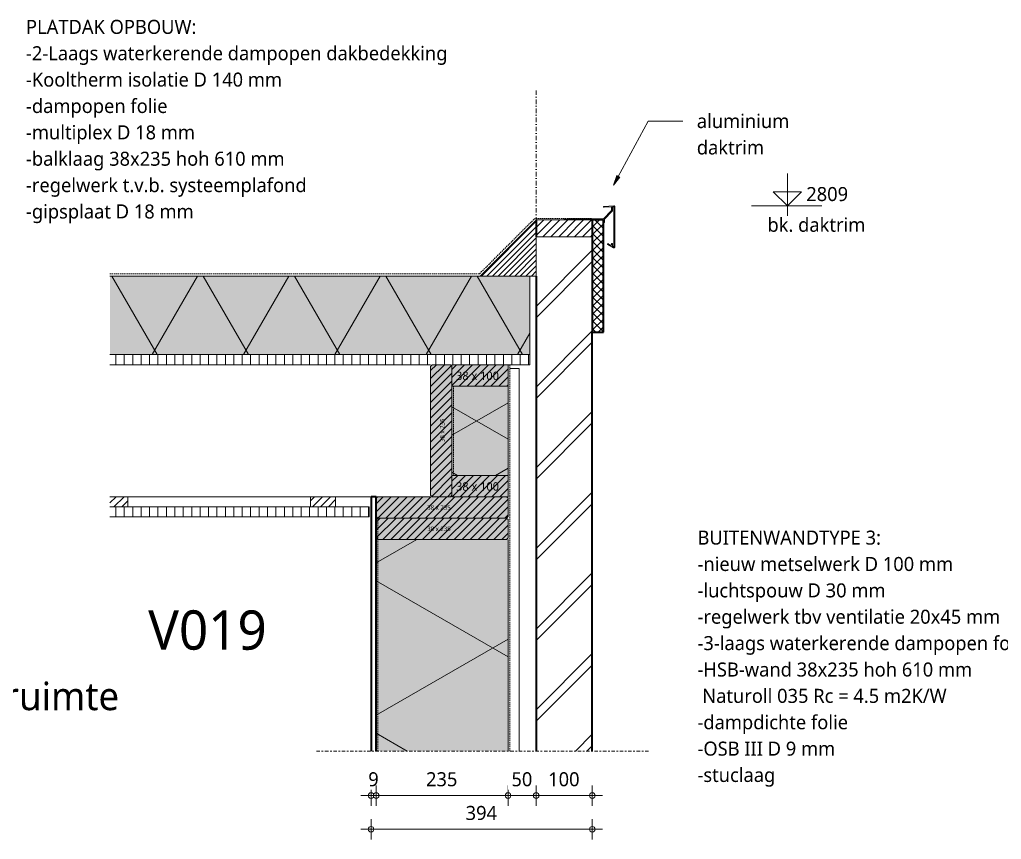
# Model space of a CAD drawing. Header units: millimetres. Extents: x 1789 to 13769, y 2055 to 27197.
# Drawn here: x 5739 to 7487, y 7577 to 9037 of the extents above; entities that cross this region are included whole.
import ezdxf

# ---------------------------------------------------------------- set-up
doc = ezdxf.new("R2010")
doc.units = ezdxf.units.MM
for name, pattern in [('MV_center', [15, 6, -3, 3, -3]), ('MV_hidden', [3.75, 2.5, -1.25]), ('MV_stramien', [16, 8, -4, 0, -4])]:
    doc.linetypes.add(name, pattern=pattern)
for name, color, linetype, lineweight in [('A-ANNO-DIMS', 211, 'Continuous', 13), ('A-ANNO-DIMS-10', 211, 'Continuous', 13), ('A-ANNO-NOTE', 131, 'Continuous', 18), ('A-DETL', 90, 'Continuous', 13), ('A-DETL-GENF', 92, 'Continuous', 18), ('A-DETL-MEDM', 33, 'Continuous', 18), ('A-DETL-THIN', 151, 'Continuous', 18), ('G-ANNO-TEXT', 231, 'Continuous', 13)]:
    doc.layers.add(name, color=color, linetype=linetype, lineweight=lineweight)
doc.styles.add('Segoe UI', font='segoeui.ttf', dxfattribs={"height": 8})
doc.styles.add('Segoe UI_1', font='segoeui.ttf', dxfattribs={"height": 15})
doc.styles.add('Segoe UI_2', font='segoeui.ttf', dxfattribs={"height": 25})
doc.styles.add('Segoe UI_3', font='segoeui.ttf', dxfattribs={"height": 70})
doc.styles.add('Segoe UI_5', font='segoeui.ttf', dxfattribs={"height": 50})
doc.styles.add('Segoe UI_B', font='segoeui.ttf', dxfattribs={"height": 25})
doc.dimstyles.new('2_5_mm_4', dxfattribs={"dimscale": 304.8, "dimtxt": 26.184099, "dimasz": 0.032808, "dimexe": 0.059055, "dimexo": 0.0625, "dimgap": 0.029528, "dimtad": 1, "dimdec": 0, "dimzin": 0, "dimdsep": 46, "dimtxsty": 'Segoe UI_2', "dimblk1": 'DOTBLANK', "dimblk2": 'DOTBLANK', "dimsah": 1, "dimcen": 0.09, "dimdle": 0.059055, "dimazin": 0, "dimtfac": 1, "dimtdec": 4, "dimtix": 1, "dimtmove": 0, "dimatfit": 3, "dimfxl": 0.059055, "dimfxlon": 1, "dimtvp": 1, "dimtfill": 1, "dimtolj": 1, "dimtzin": 0, "dimarcsym": 2})
pattern_1 = [(45, (0, 0), (-7.071068, 7.071068), [])]

# ---------------------------------------------------------------- blocks, each defined once
blk = doc.blocks.new('00 plaatmateriaal - d_18 mm-3307058-Details Restauratie 1-10')
at = {"layer": 'A-DETL-GENF', "lineweight": 13}
h = blk.add_hatch(dxfattribs=at)
h.set_pattern_fill('FP_26', color=256, style=0, pattern_type=2)
h.set_pattern_definition([(270, (0, 0), (-15, -9e-16), [])])
h.paths.add_polyline_path([(176.6, 18), (0, 18), (0, 0), (747.6, 0), (747.6, 18), (541.7, 18)])
at = {"layer": 'A-DETL-MEDM'}
for p, q in [((38.6, 18), (0, 18)), ((0, 18), (0, 0)), ((747.6, 18), (176.6, 18))]:
    blk.add_line(p, q, dxfattribs=at)
blk = doc.blocks.new('42 isolatie - Type 1-3776101-Details Restauratie 1-10')
at = {"layer": 'A-DETL-GENF'}
blk.add_hatch(color=256, dxfattribs=at).paths.add_polyline_path([(0.3, -0.8), (0.3, -140.8), (747.8, -140.8), (747.8, -0.8), (88.5, -0.8)])
at = {"layer": 'A-DETL-GENF', "lineweight": 13}
h = blk.add_hatch(dxfattribs=at)
h.set_pattern_fill('FP_14', color=256, style=0, pattern_type=2)
h.set_pattern_definition([(300, (-857.8, -704), (-121.936, -70.4), []), (240, (-857.8, -704), (-121.936, 70.4), [])])
h.paths.add_polyline_path([(0.3, -0.8), (0.3, -140.8), (747.8, -140.8), (747.8, -0.8), (88.5, -0.8)])
at = {"layer": 'A-DETL-GENF'}
for p, q in [((747.8, -0.8), (0.3, -0.8)), ((0.3, -0.8), (0.3, -140.8)), ((747.8, -0.8), (0.3, -0.8)), ((0.3, -0.8), (0.3, -140.8)), ((0.3, -140.8), (88.5, -140.8)), ((88.5, -140.8), (747.8, -140.8)), ((88.5, -140.8), (747.8, -140.8))]:
    blk.add_line(p, q, dxfattribs=at)
blk = doc.blocks.new('42 isolatie - Type 1-3773434-Details Restauratie 1-10')
at = {"layer": 'A-DETL-GENF'}
blk.add_hatch(color=256, dxfattribs=at).paths.add_polyline_path([(47.3, -0.8), (47.3, -235.8), (424.3, -235.8), (424.3, -0.8), (61.9, -0.8)])
at = {"layer": 'A-DETL-GENF', "lineweight": 13}
h = blk.add_hatch(dxfattribs=at)
h.set_pattern_fill('FP_18', color=256, style=0, pattern_type=2)
h.set_pattern_definition([(300, (-1986.72, -235.79), (-203.516, -117.5), []), (240, (-1986.72, -235.79), (-203.516, 117.5), [])])
h.paths.add_polyline_path([(47.3, -0.8), (47.3, -235.8), (424.3, -235.8), (424.3, -0.8), (61.9, -0.8)])
at = {"layer": 'A-DETL-GENF'}
for p, q in [((424.3, -0.8), (47.3, -0.8)), ((424.3, -0.8), (47.3, -0.8)), ((500.3, -3.6), (500.3, -0.8)), ((500.3, -3.6), (500.3, -0.8)), ((500.3, -97.8), (500.3, -3.6)), ((500.3, -97.8), (500.3, -3.6)), ((47.3, -235.8), (424.3, -235.8)), ((47.3, -235.8), (424.3, -235.8))]:
    blk.add_line(p, q, dxfattribs=at)
blk = doc.blocks.new('00 plaatmateriaal - d_18 mm-3307061-Details Restauratie 1-10')
at = {"layer": 'A-DETL-GENF', "lineweight": 13}
h = blk.add_hatch(dxfattribs=at)
h.set_pattern_fill('FP_17', color=256, style=0, pattern_type=2)
h.set_pattern_definition([(90, (0, 0), (-15, 9e-16), [])])
h.paths.add_polyline_path([(559.4, -18), (664, -18), (664, 0), (202.4, 0), (202.4, -18), (408.3, -18)])
at = {"layer": 'A-DETL-MEDM'}
for p, q in [((559.4, 0), (234.4, 0)), ((664, 0), (604.4, 0)), ((664, -18), (664, 0)), ((202.4, -18), (664, -18))]:
    blk.add_line(p, q, dxfattribs=at)
blk = doc.blocks.new('42 isolatie - Type 1-3776186-Details Restauratie 1-10')
at = {"layer": 'A-DETL-GENF'}
blk.add_hatch(color=256, dxfattribs=at).paths.add_polyline_path([(38.3, 0.8), (197.3, 0.8), (197.3, 100.8), (38.3, 100.8), (38.3, 3.6)])
at = {"layer": 'A-DETL-GENF', "lineweight": 13}
h = blk.add_hatch(dxfattribs=at)
h.set_pattern_fill('FP_70', color=256, style=0, pattern_type=2)
h.set_pattern_definition([(60, (0, 0), (-87.295, 50.4), []), (120, (0, 0), (-87.295, -50.4), [])])
h.paths.add_polyline_path([(38.3, 0.8), (197.3, 0.8), (197.3, 100.8), (38.3, 100.8), (38.3, 3.6)])
at = {"layer": 'A-DETL-GENF'}
for p, q in [((197.3, 100.8), (38.3, 100.8)), ((38.3, 0.8), (197.3, 0.8)), ((38.3, 0.8), (197.3, 0.8))]:
    blk.add_line(p, q, dxfattribs=at)
blk = doc.blocks.new('00 hout_rechthoekig_sls - SLS 38x235-V32-Details Restauratie 1-10')
at = {"layer": 'A-DETL-GENF'}
blk.add_hatch(color=256, dxfattribs=at).paths.add_polyline_path([(232.2, 38), (2.8, 38), (0, 35.2), (0, 2.8), (2.8, 0), (232.2, 0), (235, 2.8), (235, 35.2)])
at = {"layer": 'A-DETL-MEDM', "lineweight": 13}
h = blk.add_hatch(dxfattribs=at)
h.set_pattern_fill('FP_71', color=256, style=0, pattern_type=2)
h.set_pattern_definition([(225, (6608.395, 8187.255), (7.071068, -7.071068), [])])
h.paths.add_polyline_path([(232.2, 38), (2.8, 38), (0, 35.2), (0, 2.8), (2.8, 0), (232.2, 0), (235, 2.8), (235, 35.2)])
at = {"layer": 'A-DETL-MEDM'}
for p, q in [((0, 35.2), (2.8, 38)), ((0, 35.2), (2.8, 38)), ((0, 2.8), (0, 35.2)), ((232.2, 38), (235, 35.2)), ((232.2, 38), (235, 35.2)), ((235, 35.2), (235, 2.8)), ((2.8, 0), (0, 2.8)), ((2.8, 0), (0, 2.8)), ((138, 0), (232.2, 0)), ((235, 2.8), (232.2, 0)), ((232.2, 0), (235, 2.8))]:
    blk.add_line(p, q, dxfattribs=at)
blk = doc.blocks.new('00 hout_rechthoekig_sls - SLS 38x235-V33-Details Restauratie 1-10')
at = {"layer": 'A-DETL-GENF'}
blk.add_hatch(color=256, dxfattribs=at).paths.add_polyline_path([(2.8, 38), (0, 35.2), (0, 2.8), (2.8, 0), (232.2, 0), (235, 2.8), (235, 35.2), (232.2, 38)])
at = {"layer": 'A-DETL-MEDM', "lineweight": 13}
h = blk.add_hatch(dxfattribs=at)
h.set_pattern_fill('FP_72', color=256, style=0, pattern_type=2)
h.set_pattern_definition([(225, (6608.395, 8149.255), (7.071068, -7.071068), [])])
h.paths.add_polyline_path([(2.8, 38), (0, 35.2), (0, 2.8), (2.8, 0), (232.2, 0), (235, 2.8), (235, 35.2), (232.2, 38)])
at = {"layer": 'A-DETL-MEDM'}
for p, q in [((0, 35.2), (2.8, 38)), ((0, 35.2), (2.8, 38)), ((0, 2.8), (0, 35.2)), ((2.8, 38), (232.2, 38)), ((232.2, 38), (235, 35.2)), ((232.2, 38), (235, 35.2)), ((235, 35.2), (235, 2.8)), ((2.8, 0), (0, 2.8)), ((2.8, 0), (0, 2.8)), ((2.8, 0), (232.2, 0)), ((235, 2.8), (232.2, 0)), ((232.2, 0), (235, 2.8))]:
    blk.add_line(p, q, dxfattribs=at)
blk = doc.blocks.new('00 hout_rechthoekig_sls - SLS 38x235-V34-Details Restauratie 1-10')
at = {"layer": 'A-DETL-GENF'}
blk.add_hatch(color=256, dxfattribs=at).paths.add_polyline_path([(0, 35.2), (0, 2.8), (2.8, 0), (232.2, 0), (235, 2.8), (235, 35.2), (232.2, 38), (2.8, 38)])
at = {"layer": 'A-DETL-MEDM', "lineweight": 13}
h = blk.add_hatch(dxfattribs=at)
h.set_pattern_fill('FP_73', color=256, style=0, pattern_type=2)
h.set_pattern_definition([(315, (-8187.255, 6508.395), (7.071068, 7.071068), [])])
h.paths.add_polyline_path([(0, 35.2), (0, 2.8), (2.8, 0), (232.2, 0), (235, 2.8), (235, 35.2), (232.2, 38), (2.8, 38)])
at = {"layer": 'A-DETL-MEDM'}
for p, q in [((0, 35.2), (2.8, 38)), ((0, 35.2), (2.8, 38)), ((0, 2.8), (0, 35.2)), ((2.8, 38), (232.2, 38)), ((232.2, 38), (235, 35.2)), ((232.2, 38), (235, 35.2)), ((235, 35.2), (235, 2.8)), ((2.8, 0), (0, 2.8)), ((2.8, 0), (0, 2.8)), ((38, 0), (197, 0)), ((235, 2.8), (232.2, 0)), ((232.2, 0), (235, 2.8))]:
    blk.add_line(p, q, dxfattribs=at)
blk = doc.blocks.new('NLRS_00_DI_maskeer - Type 1-4234684-Details Restauratie 1-10')
at = {"layer": 'A-DETL-GENF', "linetype": 'MV_center'}
blk.add_line((494, 0), (-100, 0), dxfattribs=at)
blk = doc.blocks.new('00 hout_rechthoekig_sls - SLS 38x100-V53-Details Restauratie 1-10')
at = {"layer": 'A-DETL-GENF', "lineweight": 13}
blk.add_hatch(color=256, dxfattribs=at).paths.add_polyline_path([(0, 38), (0, 0), (100, 0), (100, 38)])
at = {"layer": 'A-DETL-MEDM', "lineweight": 13}
h = blk.add_hatch(dxfattribs=at)
h.set_pattern_fill('FP_99', color=256, style=0, pattern_type=2)
h.set_pattern_definition([(225, (6608.395, 8225.255), (7.071068, -7.071068), [])])
h.paths.add_polyline_path([(0, 38), (0, 0), (100, 0), (100, 38)])
at = {"layer": 'A-DETL-MEDM'}
for p, q in [((100, 38), (0, 38)), ((0, 38), (0, 0)), ((100, 38), (0, 38)), ((100, 0), (100, 38)), ((100, 0), (100, 38)), ((100, 0), (100, 38)), ((0, 0), (100, 0))]:
    blk.add_line(p, q, dxfattribs=at)
blk = doc.blocks.new('00 hout_rechthoekig_sls - SLS 38x100-V54-Details Restauratie 1-10')
at = {"layer": 'A-DETL-GENF', "lineweight": 13}
blk.add_hatch(color=256, dxfattribs=at).paths.add_polyline_path([(0, 38), (0, 0), (100, 0), (100, 38)])
at = {"layer": 'A-DETL-MEDM', "lineweight": 13}
h = blk.add_hatch(dxfattribs=at)
h.set_pattern_fill('FP_100', color=256, style=0, pattern_type=2)
h.set_pattern_definition([(225, (6608.395, 8422.255), (7.071068, -7.071068), [])])
h.paths.add_polyline_path([(0, 38), (0, 0), (100, 0), (100, 38)])
at = {"layer": 'A-DETL-MEDM'}
for p, q in [((100, 38), (0, 38)), ((0, 38), (0, 0)), ((100, 38), (0, 38)), ((100, 0), (100, 38)), ((100, 0), (100, 38)), ((100, 0), (100, 38)), ((0, 0), (100, 0))]:
    blk.add_line(p, q, dxfattribs=at)
blk = doc.blocks.new('27 compri_daktrim - 27_CC_DET_compri_daktrim_CA654A-V55-Details Restauratie 1-10')
at = {"layer": 'A-DETL-GENF', "lineweight": 13}
for p, q in [((-20, 48.5), (-20, -23.5)), ((-18.4, -23.4), (-18.4, 47.5)), ((-17.8, 49.8), (-7.4, 43.8)), ((-17.6, 47.9), (-15.9, 46.9)), ((-15.9, 46.9), (-15.9, 42.8)), ((-14.3, 42.8), (-14.3, 44.2)), ((-12.8, 45.1), (-8.2, 42.4)), ((-1.5, -1.5), (-1.5, 4.3)), ((20, 0), (69.5, 0)), ((-15.9, -16.3), (-15.9, -23.3)), ((-15.6, -15.6), (-1.5, -1.5)), ((0.3, -2), (-14.3, -16.6)), ((-14.3, -16.6), (-14.3, -23.2)), ((4.7, -2), (0.3, -2)), ((10, -1.6), (5, -1.6)), ((14.7, -2), (10.3, -2)), ((20, -1.6), (15, -1.6)), ((24.7, -2), (20.3, -2)), ((30, -1.6), (25, -1.6)), ((34.7, -2), (30.3, -2)), ((40, -1.6), (35, -1.6)), ((44.7, -2), (40.3, -2)), ((50, -1.6), (45, -1.6)), ((54.7, -2), (50.3, -2)), ((60, -1.6), (55, -1.6)), ((64.7, -2), (60.3, -2)), ((69.6, -1), (65, -1.6)), ((-15.9, -23.3), (-18.4, -23.4)), ((-18.4, -25), (-0.8, -24.1)), ((-14.3, -23.2), (-0.8, -22.5))]:
    blk.add_line(p, q, dxfattribs=at)
for centre, radius, start, end in [((-18.5, 48.5), 1.5, 60, 180), ((-17.9, 47.5), 0.5, 60, 180), ((-15.1, 42.8), 0.8, 180, 270), ((-15.1, 42.8), 0.8, 270, 0), ((-13.3, 44.2), 1, 60, 180), ((-7.8, 43.1), 0.8, 240, 0), ((-7.8, 43.1), 0.8, 0, 60), ((-0.7, 4.3), 0.75, 90, 180), ((-0.7, 4.3), 0.75, 360, 90), ((-14.9, -16.3), 1, 135, 180), ((4.7, -1.7), 0.3, 270, 19.4712), ((10.3, -1.7), 0.3, 160.5288, 270), ((14.7, -1.7), 0.3, 270, 19.4712), ((20.3, -1.7), 0.3, 160.5288, 270), ((24.7, -1.7), 0.3, 270, 19.4712), ((30.3, -1.7), 0.3, 160.5288, 270), ((34.7, -1.7), 0.3, 270, 19.4712), ((40.3, -1.7), 0.3, 160.5288, 270), ((44.7, -1.7), 0.3, 270, 19.4712), ((50.3, -1.7), 0.3, 160.5288, 270), ((54.7, -1.7), 0.3, 270, 19.4712), ((60.3, -1.7), 0.3, 160.5288, 270), ((64.7, -1.7), 0.3, 270, 19.0321), ((69.5, -0.5), 0.5, 277.5401, 90), ((-18.5, -23.5), 1.5, 180, 273), ((-0.8, -23.3), 0.8, 0, 93), ((-0.8, -23.3), 0.8, 273, 0)]:
    blk.add_arc(centre, radius, start, end, dxfattribs=at)
blk = doc.blocks.new('DIMBLOCK299-Details Restauratie 1-10')
at = {"layer": 'A-ANNO-DIMS-10'}
for p, q in [((6364.4, 7655.1), (6364.4, 7673.1)), ((6373.4, 7655.1), (6373.4, 7673.1)), ((6346.4, 7655.1), (6373.4, 7655.1)), ((6364.4, 7655.1), (6364.4, 7637.1)), ((6373.4, 7655.1), (6373.4, 7637.1))]:
    blk.add_line(p, q, dxfattribs=at)
for centre in [(6364.4, 7655.1), (6373.4, 7655.1)]:
    blk.add_circle(centre, 5, dxfattribs=at)
at = {"layer": 'A-ANNO-DIMS-10', "color": 0, "insert": (6359.4, 7696.7), "char_height": 25, "width": 22.852, "attachment_point": 1, "line_spacing_factor": 1.142579, "style": 'Segoe UI_2', "bg_fill": 3, "box_fill_scale": 1.25, "bg_fill_color": 9, "bg_fill_true_color": 13158600, "bg_fill_transparency": 0}
blk.add_mtext('9', dxfattribs=at)
blk = doc.blocks.new('_DotBlank')
at = {"color": 0, "linetype": 'ByBlock', "lineweight": -2}
blk.add_line((-0.5, 0), (-1, 0), dxfattribs=at)
blk.add_circle((0, 0), 0.5, dxfattribs=at)
blk = doc.blocks.new('DIMBLOCK300-Details Restauratie 1-10')
at = {"layer": 'A-ANNO-DIMS-10'}
for p, q in [((6373.4, 7655.1), (6373.4, 7673.1)), ((6608.4, 7655.1), (6608.4, 7673.1)), ((6373.4, 7655.1), (6608.4, 7655.1)), ((6373.4, 7655.1), (6373.4, 7637.1)), ((6608.4, 7655.1), (6608.4, 7637.1))]:
    blk.add_line(p, q, dxfattribs=at)
for centre in [(6373.4, 7655.1), (6608.4, 7655.1)]:
    blk.add_circle(centre, 5, dxfattribs=at)
at = {"layer": 'A-ANNO-DIMS-10', "color": 0, "insert": (6462.3, 7696.7), "char_height": 25, "width": 68.555, "attachment_point": 1, "line_spacing_factor": 1.142579, "style": 'Segoe UI_2', "bg_fill": 3, "box_fill_scale": 1.25, "bg_fill_color": 9, "bg_fill_true_color": 13158600, "bg_fill_transparency": 0}
blk.add_mtext('235', dxfattribs=at)
blk = doc.blocks.new('DIMBLOCK301-Details Restauratie 1-10')
at = {"layer": 'A-ANNO-DIMS-10'}
for p, q in [((6608.4, 7655.1), (6608.4, 7673.1)), ((6658.4, 7655.1), (6658.4, 7673.1)), ((6608.4, 7655.1), (6658.4, 7655.1)), ((6608.4, 7655.1), (6608.4, 7637.1)), ((6658.4, 7655.1), (6658.4, 7637.1))]:
    blk.add_line(p, q, dxfattribs=at)
for centre in [(6608.4, 7655.1), (6658.4, 7655.1)]:
    blk.add_circle(centre, 5, dxfattribs=at)
at = {"layer": 'A-ANNO-DIMS-10', "color": 0, "insert": (6614.4, 7696.7), "char_height": 25, "width": 45.703, "attachment_point": 1, "line_spacing_factor": 1.142579, "style": 'Segoe UI_2', "bg_fill": 3, "box_fill_scale": 1.25, "bg_fill_color": 9, "bg_fill_true_color": 13158600, "bg_fill_transparency": 0}
blk.add_mtext('50', dxfattribs=at)
blk = doc.blocks.new('DIMBLOCK302-Details Restauratie 1-10')
at = {"layer": 'A-ANNO-DIMS-10'}
for p, q in [((6658.4, 7655.1), (6658.4, 7673.1)), ((6758.4, 7655.1), (6758.4, 7673.1)), ((6658.4, 7655.1), (6776.4, 7655.1)), ((6658.4, 7655.1), (6658.4, 7637.1)), ((6758.4, 7655.1), (6758.4, 7637.1))]:
    blk.add_line(p, q, dxfattribs=at)
for centre in [(6658.4, 7655.1), (6758.4, 7655.1)]:
    blk.add_circle(centre, 5, dxfattribs=at)
at = {"layer": 'A-ANNO-DIMS-10', "color": 0, "insert": (6679.8, 7696.7), "char_height": 25, "width": 68.555, "attachment_point": 1, "line_spacing_factor": 1.142579, "style": 'Segoe UI_2', "bg_fill": 3, "box_fill_scale": 1.25, "bg_fill_color": 9, "bg_fill_true_color": 13158600, "bg_fill_transparency": 0}
blk.add_mtext('100', dxfattribs=at)
blk = doc.blocks.new('DIMBLOCK303-Details Restauratie 1-10')
at = {"layer": 'A-ANNO-DIMS-10'}
for p, q in [((6364.4, 7595.1), (6364.4, 7613.1)), ((6758.4, 7595.1), (6758.4, 7613.1)), ((6346.4, 7595.1), (6776.4, 7595.1)), ((6364.4, 7595.1), (6364.4, 7577.1)), ((6758.4, 7595.1), (6758.4, 7577.1))]:
    blk.add_line(p, q, dxfattribs=at)
for centre in [(6364.4, 7595.1), (6758.4, 7595.1)]:
    blk.add_circle(centre, 5, dxfattribs=at)
at = {"layer": 'A-ANNO-DIMS-10', "color": 0, "insert": (6532.8, 7636.7), "char_height": 25, "width": 68.555, "attachment_point": 1, "line_spacing_factor": 1.142579, "style": 'Segoe UI_2', "bg_fill": 3, "box_fill_scale": 1.25, "bg_fill_color": 9, "bg_fill_true_color": 13158600, "bg_fill_transparency": 0}
blk.add_mtext('394', dxfattribs=at)

msp = doc.modelspace()

# ---------------------------------------------------------------- hatches: boundary and pattern name
at = {"layer": 'A-DETL-GENF', "lineweight": 13}
h = msp.add_hatch(dxfattribs=at)
h.set_pattern_fill('FP_5', color=250, style=0, pattern_type=2)
h.set_pattern_definition([(45, (0, 0), (-4.9497475, 4.9497475), [])])
h.paths.add_polyline_path([(6658.4, 8580.3), (6658.4, 8679.8), (6558.8, 8580.3)])
h = msp.add_hatch(dxfattribs=at)
h.set_pattern_fill('FP_10', color=250, style=0, pattern_type=2)
h.set_pattern_definition(pattern_1)
h.paths.add_polyline_path([(6758.4, 8650.3), (6758.4, 8680.3), (6658.4, 8680.3), (6658.4, 8650.3)])
h = msp.add_hatch(dxfattribs=at)
h.set_pattern_fill('FP_21', color=250, style=0, pattern_type=2)
h.set_pattern_definition([(45, (0, 0), (-7.071068, 7.071068), []), (135, (0, 0), (-7.071068, -7.071068), [])])
h.paths.add_polyline_path([(6778.4, 8480.3), (6778.4, 8680.3), (6758.4, 8680.3), (6758.4, 8480.3)])
h = msp.add_hatch(dxfattribs=at)
h.set_pattern_fill('FP_25', color=57, style=0, pattern_type=2)
h.set_pattern_definition([(45, (0, 0), (-71.84205, 71.84205), []), (45, (20.32, 0), (-71.84205, 71.84205), [])])
h.paths.add_polyline_path([(6658.4, 7734.3), (6758.4, 7734.3), (6758.4, 8650.3), (6658.4, 8650.3), (6658.4, 7748.9)])
h = msp.add_hatch(dxfattribs=at)
h.set_pattern_fill('FP_10', color=250, style=0, pattern_type=2)
h.set_pattern_definition(pattern_1)
h.paths.add_polyline_path([(5931.4, 8169.3), (5931.4, 8187.3), (5899.5, 8187.3), (5899.5, 8169.3)])
h = msp.add_hatch(dxfattribs=at)
h.set_pattern_fill('FP_10', color=250, style=0, pattern_type=2)
h.set_pattern_definition(pattern_1)
h.paths.add_polyline_path([(6256.4, 8169.3), (6301.4, 8169.3), (6301.4, 8187.3), (6256.4, 8187.3)])
h = msp.add_hatch(dxfattribs=at)
h.set_pattern_fill('FP_3', color=250, style=0, pattern_type=2)
h.set_pattern_definition([(90, (0, 0), (-19.05, 1e-15), []), (90, (9.525, 0), (-19.05, 1e-15), [9.525, -4.762])])
h.paths.add_polyline_path([(6364.4, 7734.3), (6373.4, 7734.3), (6373.4, 8187.3), (6364.4, 8187.3), (6364.4, 7748.9)])
at = {"layer": 'G-ANNO-TEXT'}
msp.add_hatch(color=39, dxfattribs=at).paths.add_polyline_path([(6796, 8742), (6807.4, 8756.3), (6801.8, 8759.3)])

# ---------------------------------------------------------------- linework, layer by layer
at = {"layer": 'A-DETL', "linetype": 'MV_stramien', "lineweight": 18}
for p, q in [((6658.4, 8910.7), (6658.4, 8680.3)), ((6658.4, 8580.3), (6658.4, 7734.3))]:
    msp.add_line(p, q, dxfattribs=at)
at = {"layer": 'A-DETL', "lineweight": 18}
for p, q in [((7105.7, 8687.8), (7105.7, 8762.8)), ((7105.7, 8705.3), (7080.7, 8730.3)), ((7080.7, 8730.3), (7130.7, 8730.3)), ((7105.7, 8705.3), (7130.7, 8730.3)), ((7167.1, 8705.3), (7042.1, 8705.3)), ((6611.4, 8415.5), (6628.4, 8415.5)), ((6628.4, 8415.5), (6628.4, 7734.3)), ((5931.4, 8187.3), (5899.5, 8187.3)), ((6256.4, 8187.3), (5931.4, 8187.3)), ((5931.4, 8169.3), (5931.4, 8187.3)), ((6301.4, 8187.3), (6256.4, 8187.3)), ((6301.4, 8187.3), (6256.4, 8187.3)), ((6256.4, 8187.3), (6256.4, 8169.3)), ((6373.4, 8187.3), (6301.4, 8187.3)), ((6301.4, 8169.3), (6301.4, 8187.3)), ((6376.2, 8187.3), (6373.4, 8187.3)), ((6470.4, 8187.3), (6376.2, 8187.3)), ((5899.5, 8169.3), (5931.4, 8169.3)), ((6256.4, 8169.3), (6301.4, 8169.3))]:
    msp.add_line(p, q, dxfattribs=at)
at = {"layer": 'A-DETL', "linetype": 'MV_hidden', "lineweight": 18}
for p, q in [((6557.4, 8584.3), (6655.9, 8682.8)), ((6757.1, 8682.8), (6655.9, 8682.8)), ((6557.4, 8584.3), (5899.5, 8584.3)), ((6611.4, 8422.3), (6611.4, 7734.3)), ((6511.4, 8384.3), (6511.4, 8225.3)), ((6376.4, 8149.3), (6376.4, 7734.3))]:
    msp.add_line(p, q, dxfattribs=at)
at = {"layer": 'A-DETL'}
for p, q in [((6658.4, 8679.8), (6558.8, 8580.3)), ((6658.4, 8580.3), (6658.4, 8650.3)), ((6558.8, 8580.3), (6658.4, 8580.3))]:
    msp.add_line(p, q, dxfattribs=at)
at = {"layer": 'A-DETL', "lineweight": 35}
for p, q in [((6658.4, 8680.3), (6658.4, 8650.3)), ((6758.4, 8680.3), (6758.4, 8480.3)), ((6778.4, 8680.3), (6758.4, 8680.3)), ((6778.4, 8480.3), (6778.4, 8680.3)), ((6658.4, 8580.3), (6658.4, 7734.3)), ((6758.4, 7734.3), (6758.4, 8480.3)), ((6758.4, 8480.3), (6778.4, 8480.3)), ((6373.4, 8187.3), (6364.4, 8187.3)), ((6364.4, 8187.3), (6364.4, 7734.3)), ((6373.4, 7734.3), (6373.4, 8187.3))]:
    msp.add_line(p, q, dxfattribs=at)
at = {"layer": 'A-DETL-THIN'}
for p, q in [((6758.4, 8680.3), (6658.4, 8680.3)), ((6658.4, 8650.3), (6758.4, 8650.3))]:
    msp.add_line(p, q, dxfattribs=at)
at = {"layer": 'G-ANNO-TEXT', "color": 39}
for p, q in [((6796, 8742), (6857.8, 8856.3)), ((6857.8, 8856.3), (6919.5, 8856.3)), ((6801.8, 8759.3), (6796, 8742)), ((6807.4, 8756.3), (6801.8, 8759.3)), ((6796, 8742), (6807.4, 8756.3))]:
    msp.add_line(p, q, dxfattribs=at)

# ---------------------------------------------------------------- block references
at = {"layer": 'A-DETL-GENF', "lineweight": 13, "rotation": 180}
msp.add_blockref('27 compri_daktrim - 27_CC_DET_compri_daktrim_CA654A-V55-Details Restauratie 1-10', (6778.4, 8680.3), dxfattribs=at)
at = {"layer": 'A-DETL-GENF'}
for name, p, rotation in [('42 isolatie - Type 1-3776101-Details Restauratie 1-10', (6647.3, 8439.5), 180), ('42 isolatie - Type 1-3776186-Details Restauratie 1-10', (6609.2, 8187), 89.99999999999928), ('42 isolatie - Type 1-3773434-Details Restauratie 1-10', (6372.6, 7687), 90.00000000000075)]:
    msp.add_blockref(name, p, dxfattribs=dict(at, rotation=rotation))
at = {"layer": 'A-DETL-GENF', "linetype": 'MV_center'}
msp.add_blockref('NLRS_00_DI_maskeer - Type 1-4234684-Details Restauratie 1-10', (6364.4, 7734.3), dxfattribs=at)
at = {"layer": 'A-DETL-MEDM'}
for name, p, rotation in [('00 plaatmateriaal - d_18 mm-3307058-Details Restauratie 1-10', (6647, 8440.3), 180), ('00 hout_rechthoekig_sls - SLS 38x235-V34-Details Restauratie 1-10', (6508.4, 8187.3), 89.99999999999976), ('00 hout_rechthoekig_sls - SLS 38x235-V32-Details Restauratie 1-10', (6608.4, 8187.3), 180), ('00 hout_rechthoekig_sls - SLS 38x235-V33-Details Restauratie 1-10', (6608.4, 8149.3), 180)]:
    msp.add_blockref(name, p, dxfattribs=dict(at, rotation=rotation))
at = {"layer": 'A-DETL-MEDM', "lineweight": 13, "rotation": 180}
for name, p in [('00 hout_rechthoekig_sls - SLS 38x100-V54-Details Restauratie 1-10', (6608.4, 8422.3)), ('00 hout_rechthoekig_sls - SLS 38x100-V53-Details Restauratie 1-10', (6608.4, 8225.3))]:
    msp.add_blockref(name, p, dxfattribs=at)
at = {"layer": 'A-DETL-MEDM'}
msp.add_blockref('00 plaatmateriaal - d_18 mm-3307061-Details Restauratie 1-10', (5697, 8169.3), dxfattribs=at)

# ---------------------------------------------------------------- texts
at = {"layer": 'A-ANNO-NOTE', "lineweight": 13, "attachment_point": 1}
for s, insert, char_height, width, style in [('38 x 100', (6515.8, 8410.1), 15, 94.599, 'Segoe UI_1'), ('38 x 100', (6515.8, 8213.1), 15, 94.599, 'Segoe UI_1'), ('38 x 235', (6464.5, 8172.1), 8, 55.316, 'Segoe UI'), ('38 x 235', (6464.5, 8134.1), 8, 55.316, 'Segoe UI')]:
    msp.add_mtext(s, dxfattribs=dict(at, insert=insert, char_height=char_height, width=width, style=style))
at = {"layer": 'A-ANNO-NOTE', "lineweight": 13, "insert": (6487.2, 8284.8), "char_height": 8, "width": 55.316, "attachment_point": 1, "rotation": 90, "style": 'Segoe UI'}
msp.add_mtext('38 x 235', dxfattribs=at)
at = {"layer": 'G-ANNO-TEXT', "color": 7, "attachment_point": 1}
for s, insert, char_height, width, style in [('PLATDAK OPBOUW:', (5750, 9036.5), 25, 404.852, 'Segoe UI_B'), ('-2-Laags waterkerende dampopen dakbedekking', (5750, 8989.6), 25, 921.139, 'Segoe UI_2'), ('-Kooltherm isolatie D 140 mm', (5750, 8942.6), 25, 567.595, 'Segoe UI_2'), ('-dampopen folie', (5750, 8895.6), 25, 315.063, 'Segoe UI_2'), ('-multiplex D 18 mm', (5750, 8848.7), 25, 375.991, 'Segoe UI_2'), ('-balklaag 38x235 hoh 610 mm', (5750, 8801.7), 25, 573.207, 'Segoe UI_2'), ('-regelwerk t.v.b. systeemplafond', (5750, 8754.7), 25, 606.076, 'Segoe UI_2'), ('-gipsplaat D 18 mm', (5750, 8707.8), 25, 373.586, 'Segoe UI_2'), ('bk. daktrim', (7070.3, 8684.1), 25, 210.042, 'Segoe UI_2'), ('BUITENWANDTYPE 3:', (6945.7, 8127), 25, 436.118, 'Segoe UI_B'), ('-nieuw metselwerk D 100 mm', (6945.7, 8080), 25, 561.983, 'Segoe UI_2'), ('-luchtspouw D 30 mm', (6945.7, 8033), 25, 416.877, 'Segoe UI_2'), ('V019', (5967.6, 7984.9), 70, 272.574, 'Segoe UI_3'), ('-regelwerk tbv ventilatie 20x45 mm', (6945.7, 7986.1), 25, 663.797, 'Segoe UI_2'), ('-3-laags waterkerende dampopen folie', (6945.7, 7939.1), 25, 730.337, 'Segoe UI_2'), ('-HSB-wand 38x235 hoh 610 mm', (6945.7, 7892.1), 25, 611.688, 'Segoe UI_2'), ('Toiletruimte', (5541.2, 7857.2), 50, 465.78, 'Segoe UI_5'), (' Naturoll 035 Rc = 4.5 m2K/W', (6945.7, 7845.2), 25, 565.19, 'Segoe UI_2'), ('-dampdichte folie', (6945.7, 7798.2), 25, 334.304, 'Segoe UI_2'), ('-OSB III D 9 mm', (6945.7, 7751.2), 25, 303.84, 'Segoe UI_2'), ('-stuclaag', (6945.7, 7704.3), 25, 170.759, 'Segoe UI_2')]:
    msp.add_mtext(s, dxfattribs=dict(at, insert=insert, char_height=char_height, width=width, style=style))
at = {"layer": 'G-ANNO-TEXT', "color": 39, "char_height": 25, "attachment_point": 1, "style": 'Segoe UI_2'}
for s, insert, width in [('aluminium ', (6944.5, 8868.8), 210.844), ('daktrim', (6944.5, 8821.8), 143.502)]:
    msp.add_mtext(s, dxfattribs=dict(at, insert=insert, width=width))

# ---------------------------------------------------------------- dimensions: what is measured, and where the dimension line sits
at = {"layer": 'A-ANNO-DIMS'}
dim = msp.add_linear_dim(base=(6373.4, 7655.1), p1=(6364.4, 7673.1), p2=(6373.4, 7673.1), dimstyle='2_5_mm_4', override={"dimpost": '<>', "dimfxl": 9}, dxfattribs=at)
dim.commit()
dim.dimension.update_dxf_attribs({"geometry": 'DIMBLOCK299-Details Restauratie 1-10', "text_midpoint": (6368.9, 7677.1)})

# ---------------------------------------------------------------- next in the draw order: texts
at = {"layer": 'G-ANNO-TEXT', "color": 7, "insert": (7139.4, 8738.8), "char_height": 25, "width": 92.996, "attachment_point": 1, "style": 'Segoe UI_2', "bg_fill": 3, "box_fill_scale": 1.25, "bg_fill_color": 9, "bg_fill_true_color": 13158600, "bg_fill_transparency": 0}
msp.add_mtext('2809', dxfattribs=at)

# ---------------------------------------------------------------- next in the draw order: dimensions: what is measured, and where the dimension line sits
at = {"layer": 'A-ANNO-DIMS'}
dim = msp.add_linear_dim(base=(6608.4, 7655.1), p1=(6373.4, 7673.1), p2=(6608.4, 7673.1), dimstyle='2_5_mm_4', override={"dimpost": '<>', "dimfxl": 235}, dxfattribs=at)
dim.commit()
dim.dimension.update_dxf_attribs({"geometry": 'DIMBLOCK300-Details Restauratie 1-10', "text_midpoint": (6490.9, 7677.1)})

# ---------------------------------------------------------------- next in the draw order: dimensions: what is measured, and where the dimension line sits
dim = msp.add_linear_dim(base=(6658.4, 7655.1), p1=(6608.4, 7673.1), p2=(6658.4, 7673.1), dimstyle='2_5_mm_4', override={"dimpost": '<>', "dimfxl": 50}, dxfattribs=at)
dim.commit()
dim.dimension.update_dxf_attribs({"geometry": 'DIMBLOCK301-Details Restauratie 1-10', "text_midpoint": (6633.4, 7677.1)})

# ---------------------------------------------------------------- next in the draw order: dimensions: what is measured, and where the dimension line sits
dim = msp.add_linear_dim(base=(6758.4, 7655.1), p1=(6658.4, 7673.1), p2=(6758.4, 7673.1), dimstyle='2_5_mm_4', override={"dimpost": '<>', "dimfxl": 100}, dxfattribs=at)
dim.commit()
dim.dimension.update_dxf_attribs({"geometry": 'DIMBLOCK302-Details Restauratie 1-10', "text_midpoint": (6708.4, 7677.1)})

# ---------------------------------------------------------------- next in the draw order: dimensions: what is measured, and where the dimension line sits
dim = msp.add_linear_dim(base=(6758.4, 7595.1), p1=(6364.4, 7613.1), p2=(6758.4, 7613.1), dimstyle='2_5_mm_4', override={"dimpost": '<>', "dimfxl": 394}, dxfattribs=at)
dim.commit()
dim.dimension.update_dxf_attribs({"geometry": 'DIMBLOCK303-Details Restauratie 1-10', "text_midpoint": (6561.4, 7617.1)})

doc.saveas('drawing.dxf')
